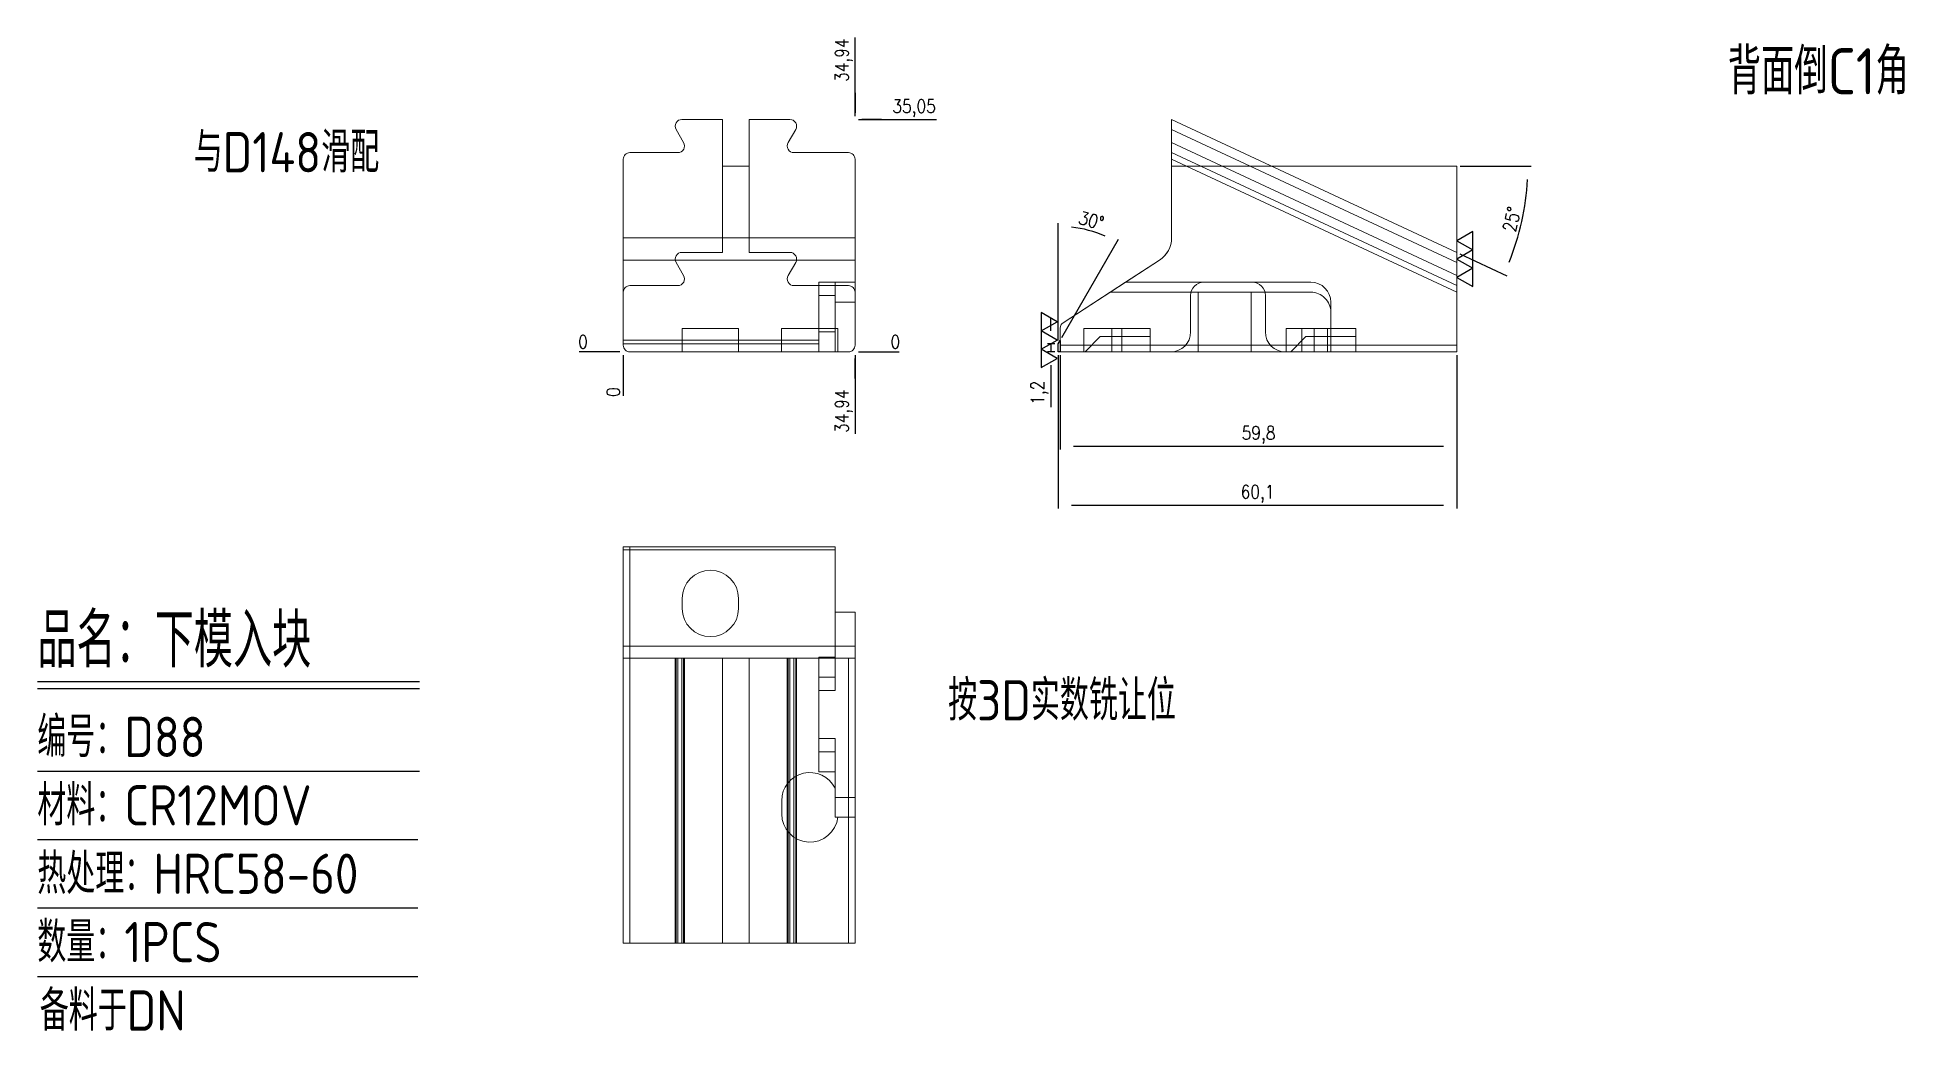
# Model space of a CAD drawing. Header units: millimetres. Extents: x 114791 to 115072, y -3034 to -2885.
import ezdxf

# ---------------------------------------------------------------- set-up
doc = ezdxf.new("R2010")
doc.units = ezdxf.units.MM
doc.linetypes.add('DASHED', pattern=[0])
doc.linetypes.add('HIDDEN', pattern=[0])
for name, color, linetype in [('DIE_O', 40, 'Continuous'), ('DIM', 4, 'Continuous'), ('LB_P', 2, 'Continuous'), ('TEXT', 4, 'Continuous')]:
    doc.layers.add(name, color=color, linetype=linetype)
doc.styles.add('gbenor', font='gbenor.shx', dxfattribs={"bigfont": 'gbcbig.shx'})
doc.styles.get("Standard").update_dxf_attribs({"font": 'txt.shx', "width": 0.85, "bigfont": 'ctxt.shx'})
doc.dimstyles.new('T-2-WX', dxfattribs={"dimtxt": 2, "dimasz": 2, "dimexe": 0.5, "dimexo": 0.5, "dimgap": 0.5, "dimtad": 1, "dimtxsty": 'Standard', "dimblk": 'OPEN30', "dimcen": 0, "dimazin": 3, "dimtfac": 1, "dimtmove": 0, "dimatfit": 3, "dimldrblk": 'OPEN30', "dimlwd": -1, "dimlwe": -1})

# ---------------------------------------------------------------- blocks, each defined once
blk = doc.blocks.new('*D7582')
at = {"layer": 'Defpoints', "color": 0}
for p in [(114878.89, -2931.99), (114913.83, -2931.99), (114918.83, -2931.99)]:
    blk.add_point(p, dxfattribs=at)
at = {"layer": 'DIM', "color": 0, "linetype": 'Continuous'}
blk.add_line((114914.33, -2931.99), (114920.46, -2931.99), dxfattribs=at)
at = {"layer": 'DIM', "color": 0, "insert": (114919.9, -2930.49), "char_height": 2, "attachment_point": 5}
blk.add_mtext('0', dxfattribs=at)
blk = doc.blocks.new('_Open30')
blk = doc.blocks.new('*D7583')
at = {"layer": 'Defpoints', "color": 0}
for p in [(114913.83, -2896.94), (114918.83, -2896.94), (114878.89, -2931.99)]:
    blk.add_point(p, dxfattribs=at)
at = {"layer": 'DIM', "color": 0, "linetype": 'Continuous'}
for p, q in [((114914.33, -2896.94), (114917.83, -2896.94)), ((114917.83, -2896.94), (114914.83, -2896.94)), ((114914.83, -2896.94), (114926.13, -2896.94))]:
    blk.add_line(p, q, dxfattribs=at)
at = {"layer": 'DIM', "color": 0, "insert": (114922.73, -2895.25), "char_height": 2, "attachment_point": 5}
blk.add_mtext('35,05', dxfattribs=at)
blk = doc.blocks.new('*D7584')
at = {"layer": 'Defpoints', "color": 0}
for p in [(114873.89, -2931.99), (114878.89, -2931.99), (114878.89, -2931.99)]:
    blk.add_point(p, dxfattribs=at)
at = {"layer": 'DIM', "color": 0, "linetype": 'Continuous'}
blk.add_line((114878.39, -2931.99), (114872.26, -2931.99), dxfattribs=at)
at = {"layer": 'DIM', "color": 0, "insert": (114872.82, -2930.49), "char_height": 2, "attachment_point": 5}
blk.add_mtext('0', dxfattribs=at)
blk = doc.blocks.new('*D7585')
at = {"layer": 'Defpoints', "color": 0}
for p in [(114878.89, -2931.99), (114913.83, -2931.99), (114913.83, -2936.99)]:
    blk.add_point(p, dxfattribs=at)
at = {"layer": 'DIM', "color": 0, "linetype": 'Continuous'}
for p, q in [((114913.83, -2932.49), (114913.83, -2935.99)), ((114913.83, -2935.99), (114913.83, -2932.99)), ((114913.83, -2932.99), (114913.83, -2944.37))]:
    blk.add_line(p, q, dxfattribs=at)
at = {"layer": 'DIM', "color": 0, "insert": (114912.14, -2940.93), "char_height": 2, "attachment_point": 5, "rotation": 90}
blk.add_mtext('34,94', dxfattribs=at)
blk = doc.blocks.new('*D7586')
at = {"layer": 'Defpoints', "color": 0}
for p in [(114878.89, -2931.99), (114878.89, -2931.99), (114878.89, -2936.99)]:
    blk.add_point(p, dxfattribs=at)
at = {"layer": 'DIM', "color": 0, "linetype": 'Continuous'}
blk.add_line((114878.89, -2932.49), (114878.89, -2938.62), dxfattribs=at)
at = {"layer": 'DIM', "color": 0, "insert": (114877.39, -2938.05), "char_height": 2, "attachment_point": 5, "rotation": 90}
blk.add_mtext('0', dxfattribs=at)
blk = doc.blocks.new('*D7587')
at = {"layer": 'Defpoints', "color": 0}
for p in [(114913.83, -2891.94), (114913.83, -2896.94), (114878.89, -2931.99)]:
    blk.add_point(p, dxfattribs=at)
at = {"layer": 'DIM', "color": 0, "linetype": 'Continuous'}
for p, q in [((114913.83, -2895.94), (114913.83, -2884.56)), ((114913.83, -2896.44), (114913.83, -2892.94)), ((114913.83, -2892.94), (114913.83, -2895.94))]:
    blk.add_line(p, q, dxfattribs=at)
at = {"layer": 'DIM', "color": 0, "insert": (114912.14, -2888), "char_height": 2, "attachment_point": 5, "rotation": 90}
blk.add_mtext('34,94', dxfattribs=at)
blk = doc.blocks.new('*D7588')
at = {"layer": 'Defpoints', "color": 0}
for p in [(114944.75, -2931.99), (115004.55, -2931.99), (115004.55, -2946.2)]:
    blk.add_point(p, dxfattribs=at)
at = {"layer": 'DIM', "color": 0, "linetype": 'Continuous'}
for p, q in [((114944.75, -2932.49), (114944.75, -2946.7)), ((115004.55, -2932.49), (115004.55, -2946.7)), ((114946.75, -2946.2), (115002.55, -2946.2))]:
    blk.add_line(p, q, dxfattribs=at)
at = {"layer": 'DIM', "color": 0, "insert": (114974.65, -2944.51), "char_height": 2, "attachment_point": 5}
blk.add_mtext('59,8', dxfattribs=at)
blk = doc.blocks.new('*D7589')
at = {"layer": 'Defpoints', "color": 0}
for p in [(114961.55, -2896.94), (114961.55, -2903.99), (115004.55, -2903.99), (115013.62, -2915.05), (115004.55, -2916.99)]:
    blk.add_point(p, dxfattribs=at)
at = {"layer": 'DIM', "color": 0, "linetype": 'Continuous'}
for p, q in [((115005.05, -2903.99), (115015.74, -2903.99)), ((115005, -2917.2), (115012.08, -2920.5))]:
    blk.add_line(p, q, dxfattribs=at)
blk.add_arc((114976.67, -2903.99), 38.57, 337.9714, 357.0286, dxfattribs=at)
at = {"layer": 'DIM', "color": 0, "insert": (115012.81, -2912), "char_height": 2, "attachment_point": 5, "rotation": 77.5}
blk.add_mtext('25%%d', dxfattribs=at)
blk = doc.blocks.new('*u7579')
at = {"layer": 'LB_P', "color": 11, "linetype": 'Continuous', "lineweight": 13}
for p, q in [((-27.13, 40.3), (-28.13, 40.3)), ((-28.13, 40.3), (-28.13, -19.5)), ((2.04, 40.3), (-27.13, 40.3)), ((6.81, -0.5), (6.81, -19.5)), ((-27.13, -19.5), (-28.13, -19.5)), ((5.81, -19.5), (-27.13, -19.5)), ((6.81, -19.5), (5.81, -19.5))]:
    blk.add_line(p, q, dxfattribs=at)
at = {"layer": 'LB_P', "color": 155, "linetype": 'DASHED', "lineweight": 13}
for p, q in [((3.81, 39.84), (-28.13, 39.84)), ((6.81, 25.32), (-28.13, 25.32)), ((-27.13, -19.5), (-27.13, 23.5)), ((-20.18, -19.5), (-20.18, 23.5)), ((-19.89, -19.5), (-19.89, 23.5)), ((-19.31, -19.5), (-19.31, 23.5)), ((-19.03, -19.5), (-19.03, 23.5)), ((-3.29, -19.5), (-3.29, 23.5)), ((-3.01, -19.5), (-3.01, 23.5)), ((-2.43, -19.5), (-2.43, 23.5)), ((-2.14, -19.5), (-2.14, 23.5)), ((5.81, -19.5), (5.81, 23.5))]:
    blk.add_line(p, q, dxfattribs=at)
at = {"layer": 'LB_P', "color": 155, "linetype": 'Continuous', "lineweight": 13}
for p, q in [((-27.13, -0.5), (-27.13, 40.3)), ((1.37, 23.64), (3.81, 23.64)), ((1.37, 18.64), (3.81, 18.64)), ((1.37, 11.36), (3.81, 11.36)), ((3.81, 6.36), (1.37, 6.36)), ((3.81, 2.5), (6.81, 2.5)), ((-27.13, -19.5), (-27.13, -0.5)), ((5.81, -19.5), (5.81, -0.5))]:
    blk.add_line(p, q, dxfattribs=at)
at = {"layer": 'LB_P', "color": 2, "linetype": 'Continuous', "lineweight": 13}
for p, q in [((3.81, 23.64), (3.81, 40.3)), ((3.81, 3.89), (3.81, 6.36))]:
    blk.add_line(p, q, dxfattribs=at)
at = {"layer": 'LB_P', "color": 31, "linetype": 'Continuous', "lineweight": 13}
for p, q in [((-19.25, 31), (-19.25, 32.5)), ((-10.75, 32.5), (-10.75, 31)), ((6.81, 30.45), (3.81, 30.45)), ((6.81, 30.45), (6.81, 2.5)), ((1.37, 6.36), (1.37, 23.64)), ((3.81, 23.64), (3.81, 20.64)), ((3.81, 20.64), (1.37, 20.64)), ((3.81, 20.64), (3.81, 18.64)), ((3.81, 9.36), (3.81, 11.36)), ((1.37, 9.36), (3.81, 9.36)), ((3.81, 9.36), (3.81, 6.36)), ((3.81, -0.5), (3.81, 3.89)), ((-4.25, 2), (-4.25, 0)), ((6.81, 2.5), (6.81, -0.5)), ((4.22, -0.5), (3.81, -0.5)), ((5.81, -0.5), (4.22, -0.5)), ((6.81, -0.5), (5.81, -0.5))]:
    blk.add_line(p, q, dxfattribs=at)
at = {"layer": 'LB_P', "color": 11, "linetype": 'DASHED', "lineweight": 13}
for p, q in [((6.81, 23.5), (-28.13, 23.5)), ((-20.31, 23.5), (-20.31, -19.5)), ((-18.89, -19.5), (-18.89, 23.5)), ((-13.16, 8.38), (-13.16, 23.5)), ((-9.16, 23.5), (-9.16, 8.38)), ((-3.43, 23.5), (-3.43, -19.5)), ((-2.01, -19.5), (-2.01, 23.5)), ((-13.16, 8.38), (-13.16, -19.5)), ((-9.16, 8.38), (-9.16, -19.5))]:
    blk.add_line(p, q, dxfattribs=at)
at = {"layer": 'LB_P', "color": 31, "linetype": 'Continuous', "lineweight": 13}
for centre, start, end in [((-15, 32.5), 0, 180), ((-15, 31), 180, 0), ((0, 2), 26.3862, 180), ((0, 0), 180, 353.2437)]:
    blk.add_arc(centre, 4.25, start, end, dxfattribs=at)
at = {"layer": 'LB_P', "color": 11, "linetype": 'Continuous', "lineweight": 13}
blk.add_open_spline([(2.04, 40.3), (3.81, 40.3)], degree=1, dxfattribs=at)
at = {"layer": 'LB_P', "color": 11, "linetype": 'DASHED', "lineweight": 13}
for points in [[(-19.03, -19.5), (-19, -19.5), (-18.97, -19.5), (-18.94, -19.5), (-18.92, -19.5), (-18.92, -19.5), (-18.91, -19.5), (-18.9, -19.5), (-18.89, -19.5), (-18.89, -19.5), (-18.89, -19.5), (-18.9, -19.5), (-18.91, -19.5), (-18.92, -19.5), (-18.92, -19.5), (-18.94, -19.5), (-18.95, -19.5), (-18.97, -19.5), (-18.98, -19.5), (-18.99, -19.5)], [(-2.14, -19.5), (-2.12, -19.5), (-2.08, -19.5), (-2.05, -19.5), (-2.03, -19.5), (-2.03, -19.5), (-2.02, -19.5), (-2.02, -19.5), (-2.01, -19.5), (-2, -19.5), (-2.01, -19.5), (-2.02, -19.5), (-2.02, -19.5), (-2.03, -19.5), (-2.03, -19.5), (-2.05, -19.5), (-2.06, -19.5), (-2.09, -19.5), (-2.09, -19.5), (-2.1, -19.5)]]:
    blk.add_open_spline(points, degree=3, knots=[0, 0, 0, 0, 0.135672, 0.271344, 0.271344, 0.33918, 0.33918, 0.407016, 0.407016, 0.542688, 0.678359, 0.678359, 0.746195, 0.746195, 0.814031, 0.814031, 0.949703, 0.949703, 1, 1, 1, 1], dxfattribs=at)
blk = doc.blocks.new('*u7580')
at = {"layer": 'LB_P', "color": 11, "linetype": 'Continuous', "lineweight": 13}
for p, q in [((25.75, 10.97), (-17.25, 31.02)), ((-17.25, 27.52), (-17.25, 29.52)), ((25.75, 5.97), (-17.25, 26.02)), ((-17.25, 13.16), (-17.25, 25.02)), ((25.75, 23.97), (-2.13, 23.97)), ((25.75, 23.97), (25.75, 10.97)), ((-24.2, 6.47), (-19.07, 9.8)), ((25.75, 9.47), (25.75, 7.47)), ((25.75, 4.97), (25.75, -3.03)), ((25.75, -4.03), (6.75, -4.03)), ((25.75, -3.03), (25.75, -4.03))]:
    blk.add_line(p, q, dxfattribs=at)
at = {"layer": 'LB_P', "color": 155, "linetype": 'DASHED', "lineweight": 13}
for p, q in [((25.75, 9.47), (-17.25, 29.52)), ((25.75, 7.47), (-17.25, 27.52)), ((25.75, 4.97), (-17.25, 25.02)), ((-26.25, -0.53), (-26.25, -4.03)), ((-26.25, -4.03), (-26.25, -0.53)), ((-24.75, -4.03), (-24.75, -0.53)), ((-24.75, -0.53), (-24.75, -4.03)), ((-34.05, -3.03), (25.75, -3.03))]:
    blk.add_line(p, q, dxfattribs=at)
at = {"layer": 'LB_P', "color": 155, "linetype": 'Continuous', "lineweight": 13}
for p, q in [((25.75, 9.47), (-17.25, 29.52)), ((25.75, 7.47), (-17.25, 27.52)), ((25.75, 4.97), (-17.25, 25.02)), ((4.25, -0.53), (4.25, -4.03)), ((6.25, -4.03), (6.25, -0.53)), ((6.75, -3.03), (25.75, -3.03))]:
    blk.add_line(p, q, dxfattribs=at)
at = {"layer": 'LB_P', "color": 11, "linetype": 'DASHED', "lineweight": 13}
for p, q in [((-17.25, 26.02), (-17.25, 26.03)), ((-17.25, 23.97), (-2.13, 23.97))]:
    blk.add_line(p, q, dxfattribs=at)
at = {"layer": 'LB_P', "color": 2, "linetype": 'Continuous', "lineweight": 13}
for p, q in [((-33.59, 0.37), (-24.2, 6.47)), ((-14.39, 4.47), (-14.39, -1.03)), ((-3.11, -1.03), (-3.11, 4.47)), ((-34.05, -0.47), (-34.05, -4.03)), ((6.75, -0.53), (2.36, -0.53)), ((2.36, -0.53), (2.36, -4.03)), ((-17.39, -4.03), (-34.05, -4.03)), ((2.36, -4.03), (-0.11, -4.03))]:
    blk.add_line(p, q, dxfattribs=at)
at = {"layer": 'LB_P', "color": 31, "linetype": 'Continuous', "lineweight": 13}
for p, q in [((-24.2, 6.47), (3.75, 6.47)), ((6.75, 3.47), (6.75, -3.03)), ((-0.11, -4.03), (-17.39, -4.03)), ((2.36, -4.03), (4.25, -4.03)), ((4.25, -4.03), (6.25, -4.03)), ((6.25, -4.03), (6.75, -4.03)), ((6.75, -3.03), (6.75, -4.03))]:
    blk.add_line(p, q, dxfattribs=at)
at = {"layer": 'LB_P', "color": 31, "linetype": 'DASHED', "lineweight": 13}
for p, q in [((-30.5, -0.53), (-30.5, -4.03)), ((-30.5, -0.53), (-26.25, -0.53)), ((-24.75, -0.53), (-26.25, -0.53)), ((-24.75, -0.53), (-20.5, -0.53)), ((-20.5, -4.03), (-20.5, -0.53)), ((0, -0.53), (0, -4.03)), ((2.36, -0.53), (0, -0.53)), ((10.5, -0.53), (6.75, -0.53)), ((10.5, -4.03), (10.5, -0.53))]:
    blk.add_line(p, q, dxfattribs=at)
at = {"layer": 'LB_P', "color": 11, "linetype": 'Continuous', "lineweight": 13}
blk.add_arc((-21.25, 13.16), 4, 303, 0, dxfattribs=at)
at = {"layer": 'LB_P', "color": 2, "linetype": 'Continuous', "lineweight": 13}
for centre, radius, start, end in [((-12.39, 4.47), 2, 90, 180), ((-5.11, 4.47), 2, 0, 90), ((-33.05, -0.47), 1, 123, 180), ((-17.39, -1.03), 3, 270, 0), ((-0.11, -1.03), 3, 180, 270)]:
    blk.add_arc(centre, radius, start, end, dxfattribs=at)
at = {"layer": 'LB_P', "color": 31, "linetype": 'Continuous', "lineweight": 13}
blk.add_arc((3.75, 3.47), 3, 360, 90, dxfattribs=at)
at = {"layer": 'LB_P', "color": 11, "linetype": 'Continuous', "lineweight": 13}
for points, knots in [([(-17.25, 29.52), (-17.25, 29.56), (-17.25, 29.64), (-17.25, 29.72), (-17.25, 29.78), (-17.25, 29.8), (-17.25, 29.85), (-17.25, 29.87), (-17.25, 29.93), (-17.25, 30.02), (-17.25, 30.11), (-17.25, 30.17), (-17.25, 30.19), (-17.25, 30.24), (-17.25, 30.26), (-17.25, 30.32), (-17.25, 30.36), (-17.25, 30.42), (-17.25, 30.44), (-17.25, 30.48), (-17.25, 30.5), (-17.25, 30.56), (-17.25, 30.63), (-17.25, 30.69), (-17.25, 30.74), (-17.25, 30.76), (-17.25, 30.78), (-17.25, 30.8), (-17.25, 30.84), (-17.25, 30.86), (-17.25, 30.9), (-17.25, 30.91), (-17.25, 30.92), (-17.25, 30.93), (-17.25, 30.96), (-17.25, 30.99), (-17.25, 31), (-17.25, 31.02), (-17.25, 31.02), (-17.25, 31.02)], [0, 0, 0, 0, 0.062534, 0.125067, 0.125067, 0.156334, 0.156334, 0.187601, 0.187601, 0.250134, 0.312668, 0.312668, 0.343935, 0.343935, 0.375201, 0.375201, 0.437735, 0.437735, 0.469002, 0.469002, 0.500269, 0.500269, 0.562802, 0.625336, 0.625336, 0.656602, 0.656602, 0.687869, 0.687869, 0.750403, 0.750403, 0.78167, 0.78167, 0.812936, 0.812936, 0.87547, 0.938004, 0.938004, 1, 1, 1, 1]), ([(-17.25, 26.02), (-17.25, 26.02), (-17.25, 26.02), (-17.25, 26.04), (-17.25, 26.06), (-17.25, 26.06), (-17.25, 26.08), (-17.25, 26.09), (-17.25, 26.11), (-17.25, 26.15), (-17.25, 26.2), (-17.25, 26.24), (-17.25, 26.25), (-17.25, 26.28), (-17.25, 26.3), (-17.25, 26.34), (-17.25, 26.38), (-17.25, 26.43), (-17.25, 26.44), (-17.25, 26.48), (-17.25, 26.5), (-17.25, 26.56), (-17.25, 26.63), (-17.25, 26.72), (-17.25, 26.78), (-17.25, 26.8), (-17.25, 26.84), (-17.25, 26.87), (-17.25, 26.93), (-17.25, 26.97), (-17.25, 27.04), (-17.25, 27.06), (-17.25, 27.11), (-17.25, 27.13), (-17.25, 27.19), (-17.25, 27.28), (-17.25, 27.36), (-17.25, 27.44), (-17.25, 27.48), (-17.25, 27.52)], [0, 0, 0, 0, 0.0625, 0.125, 0.125, 0.15625, 0.15625, 0.1875, 0.1875, 0.25, 0.3125, 0.3125, 0.34375, 0.34375, 0.375, 0.375, 0.4375, 0.4375, 0.46875, 0.46875, 0.5, 0.5, 0.5625, 0.625, 0.625, 0.65625, 0.65625, 0.6875, 0.6875, 0.75, 0.75, 0.78125, 0.78125, 0.8125, 0.8125, 0.875, 0.9375, 0.9375, 1, 1, 1, 1]), ([(-17.25, 26.02), (-17.25, 26.02), (-17.25, 26.02), (-17.25, 26.01), (-17.25, 26.01), (-17.25, 25.99), (-17.25, 25.99), (-17.25, 25.97), (-17.25, 25.96), (-17.25, 25.93), (-17.25, 25.92), (-17.25, 25.89), (-17.25, 25.87), (-17.25, 25.83), (-17.25, 25.81), (-17.25, 25.77), (-17.25, 25.75), (-17.25, 25.7), (-17.25, 25.68), (-17.25, 25.63), (-17.25, 25.6), (-17.25, 25.55), (-17.25, 25.52), (-17.25, 25.46), (-17.25, 25.43), (-17.25, 25.37), (-17.25, 25.34), (-17.25, 25.28), (-17.25, 25.25), (-17.25, 25.15), (-17.25, 25.08), (-17.25, 25.02)], [0, 0, 0, 0, 0.0625, 0.0625, 0.125, 0.125, 0.1875, 0.1875, 0.25, 0.25, 0.3125, 0.3125, 0.375, 0.375, 0.4375, 0.4375, 0.5, 0.5, 0.5625, 0.5625, 0.625, 0.625, 0.6875, 0.6875, 0.75, 0.75, 0.8125, 0.8125, 0.875, 0.875, 1, 1, 1, 1]), ([(25.75, 9.47), (25.75, 9.51), (25.75, 9.58), (25.75, 9.67), (25.75, 9.73), (25.75, 9.75), (25.75, 9.79), (25.75, 9.82), (25.75, 9.88), (25.75, 9.97), (25.75, 10.05), (25.75, 10.12), (25.75, 10.14), (25.75, 10.18), (25.75, 10.21), (25.75, 10.27), (25.75, 10.31), (25.75, 10.37), (25.75, 10.39), (25.75, 10.43), (25.75, 10.45), (25.75, 10.51), (25.75, 10.58), (25.75, 10.64), (25.75, 10.69), (25.75, 10.7), (25.75, 10.73), (25.75, 10.75), (25.75, 10.79), (25.75, 10.81), (25.75, 10.84), (25.75, 10.85), (25.75, 10.87), (25.75, 10.88), (25.75, 10.91), (25.75, 10.94), (25.75, 10.95), (25.75, 10.96), (25.75, 10.97), (25.75, 10.97)], [0, 0, 0, 0, 0.062534, 0.125067, 0.125067, 0.156334, 0.156334, 0.187601, 0.187601, 0.250134, 0.312668, 0.312668, 0.343935, 0.343935, 0.375201, 0.375201, 0.437735, 0.437735, 0.469002, 0.469002, 0.500269, 0.500269, 0.562802, 0.625336, 0.625336, 0.656602, 0.656602, 0.687869, 0.687869, 0.750403, 0.750403, 0.78167, 0.78167, 0.812936, 0.812936, 0.87547, 0.938004, 0.938004, 1, 1, 1, 1]), ([(25.75, 7.47), (25.75, 7.43), (25.75, 7.35), (25.75, 7.27), (25.75, 7.21), (25.75, 7.18), (25.75, 7.14), (25.75, 7.12), (25.75, 7.05), (25.75, 6.97), (25.75, 6.88), (25.75, 6.82), (25.75, 6.79), (25.75, 6.75), (25.75, 6.73), (25.75, 6.67), (25.75, 6.63), (25.75, 6.57), (25.75, 6.55), (25.75, 6.51), (25.75, 6.49), (25.75, 6.43), (25.75, 6.36), (25.75, 6.29), (25.75, 6.25), (25.75, 6.23), (25.75, 6.2), (25.75, 6.19), (25.75, 6.15), (25.75, 6.12), (25.75, 6.09), (25.75, 6.08), (25.75, 6.06), (25.75, 6.05), (25.75, 6.03), (25.75, 6), (25.75, 5.98), (25.75, 5.97), (25.75, 5.97), (25.75, 5.97)], [0, 0, 0, 0, 0.062534, 0.125067, 0.125067, 0.156334, 0.156334, 0.187601, 0.187601, 0.250134, 0.312668, 0.312668, 0.343935, 0.343935, 0.375201, 0.375201, 0.437735, 0.437735, 0.469002, 0.469002, 0.500269, 0.500269, 0.562802, 0.625336, 0.625336, 0.656602, 0.656602, 0.687869, 0.687869, 0.750403, 0.750403, 0.78167, 0.78167, 0.812936, 0.812936, 0.87547, 0.938004, 0.938004, 1, 1, 1, 1]), ([(25.75, 5.97), (25.75, 5.97), (25.75, 5.97), (25.75, 5.96), (25.75, 5.95), (25.75, 5.94), (25.75, 5.93), (25.75, 5.91), (25.75, 5.9), (25.75, 5.88), (25.75, 5.86), (25.75, 5.83), (25.75, 5.82), (25.75, 5.78), (25.75, 5.76), (25.75, 5.72), (25.75, 5.7), (25.75, 5.65), (25.75, 5.63), (25.75, 5.58), (25.75, 5.55), (25.75, 5.5), (25.75, 5.47), (25.75, 5.41), (25.75, 5.38), (25.75, 5.32), (25.75, 5.29), (25.75, 5.23), (25.75, 5.19), (25.75, 5.1), (25.75, 5.03), (25.75, 4.97)], [0, 0, 0, 0, 0.0625, 0.0625, 0.125, 0.125, 0.1875, 0.1875, 0.25, 0.25, 0.3125, 0.3125, 0.375, 0.375, 0.4375, 0.4375, 0.5, 0.5, 0.5625, 0.5625, 0.625, 0.625, 0.6875, 0.6875, 0.75, 0.75, 0.8125, 0.8125, 0.875, 0.875, 1, 1, 1, 1])]:
    blk.add_open_spline(points, degree=3, knots=knots, dxfattribs=at)
blk = doc.blocks.new('*u7581')
at = {"layer": 'LB_P', "color": 31, "linetype": 'DASHED', "lineweight": 13}
for p, q in [((4, 7.48), (6.44, 7.48)), ((4, 5.48), (4, 7.48)), ((4, -0.02), (4, 5.48)), ((-16.62, -3.02), (-16.62, 0.48)), ((-16.62, 0.48), (-8.12, 0.48)), ((-8.12, 0.48), (-8.12, -3.02)), ((-1.62, 0.48), (6.44, 0.48)), ((-1.62, 0.48), (-1.62, -3.02)), ((4, -3.02), (4, -0.02))]:
    blk.add_line(p, q, dxfattribs=at)
at = {"layer": 'LB_P', "color": 2, "linetype": 'Continuous', "lineweight": 13}
for p, q in [((6.44, 1.38), (6.44, 7.48)), ((6.44, 0.54), (6.44, 1.38)), ((6.44, 0.54), (6.44, -3.02))]:
    blk.add_line(p, q, dxfattribs=at)
at = {"layer": 'LB_P', "color": 31, "linetype": 'Continuous', "lineweight": 13}
for p, q in [((9.44, 7.48), (6.44, 7.48)), ((6.86, 0.48), (6.44, 0.48)), ((6.86, -3.02), (6.86, 0.48))]:
    blk.add_line(p, q, dxfattribs=at)
at = {"layer": 'LB_P', "color": 155, "linetype": 'DASHED', "lineweight": 13}
for p, q in [((4, 5.48), (6.44, 5.48)), ((4, 5.48), (6.44, 5.48)), ((4, -0.02), (6.44, -0.02)), ((6.44, -0.02), (4, -0.02))]:
    blk.add_line(p, q, dxfattribs=at)
at = {"layer": 'LB_P', "color": 155, "linetype": 'Continuous', "lineweight": 13}
blk.add_line((6.44, 4.48), (9.44, 4.48), dxfattribs=at)
blk = doc.blocks.new('*D7590')
at = {"layer": 'Defpoints', "color": 0}
for p in [(114944.45, -2931.99), (115004.55, -2931.99), (115004.55, -2955.09)]:
    blk.add_point(p, dxfattribs=at)
at = {"layer": 'DIM', "color": 0}
for p, q in [((114944.45, -2932.49), (114944.45, -2955.59)), ((115004.55, -2932.49), (115004.55, -2955.59)), ((114946.45, -2955.09), (115002.55, -2955.09))]:
    blk.add_line(p, q, dxfattribs=at)
at = {"layer": 'DIM', "color": 0, "insert": (114974.5, -2953.4), "char_height": 2, "attachment_point": 5}
blk.add_mtext('60,1', dxfattribs=at)
blk = doc.blocks.new('*D7591')
at = {"layer": 'Defpoints', "color": 0}
for p in [(114950.51, -2914.13), (114944.45, -2930.79), (114944.45, -2930.79), (114944.45, -2931.99), (114944.75, -2930.27)]:
    blk.add_point(p, dxfattribs=at)
at = {"layer": 'DIM', "color": 0}
for p, q in [((114944.45, -2930.29), (114944.45, -2912.56)), ((114945, -2929.84), (114953.56, -2915))]:
    blk.add_line(p, q, dxfattribs=at)
blk.add_arc((114944.45, -2930.79), 17.73, 66.4655, 83.5345, dxfattribs=at)
at = {"layer": 'DIM', "color": 0, "insert": (114949.44, -2912.17), "char_height": 2, "attachment_point": 5, "rotation": 345}
blk.add_mtext('30%%d', dxfattribs=at)
blk = doc.blocks.new('*D7592')
at = {"layer": 'Defpoints', "color": 0}
for p in [(114943.33, -2931.99), (114944.45, -2930.79), (114944.45, -2931.99)]:
    blk.add_point(p, dxfattribs=at)
at = {"layer": 'DIM', "color": 0}
for p, q in [((114943.33, -2928.79), (114943.33, -2926.79)), ((114943.95, -2930.79), (114942.83, -2930.79)), ((114943.95, -2931.99), (114942.83, -2931.99)), ((114943.33, -2930.79), (114943.33, -2931.99)), ((114943.33, -2933.99), (114943.33, -2940.31))]:
    blk.add_line(p, q, dxfattribs=at)
at = {"layer": 'DIM', "color": 0, "insert": (114941.64, -2938.15), "char_height": 2, "attachment_point": 5, "rotation": 90}
blk.add_mtext('1,2', dxfattribs=at)

msp = doc.modelspace()

# ---------------------------------------------------------------- linework, layer by layer
at = {"layer": 'DIM', "color": 4, "linetype": 'Continuous', "lineweight": 25}
for p, q in [((114790.567, -2981.705), (114848.184, -2981.705)), ((114790.567, -2982.767), (114848.184, -2982.767)), ((114790.567, -2995.206), (114848.184, -2995.206)), ((114790.567, -3005.521), (114847.934, -3005.521)), ((114790.567, -3015.836), (114847.934, -3015.836)), ((114790.567, -3026.151), (114847.934, -3026.151))]:
    msp.add_line(p, q, dxfattribs=at)
at = {"layer": 'LB_P', "linetype": 'Continuous', "lineweight": 15}
for p, q in [((115004.546, -2916.99), (114961.546, -2896.939)), ((115004.546, -2903.99), (114961.546, -2903.99)), ((115004.546, -2931.99), (115004.546, -2903.99)), ((114944.746, -2931.99), (115004.546, -2931.99))]:
    msp.add_line(p, q, dxfattribs=at)
at = {"layer": 'LB_P', "lineweight": 15}
for p, q in [((114908.386, -2930.206), (114878.89, -2930.206)), ((114908.386, -2930.79), (114878.89, -2930.79))]:
    msp.add_line(p, q, dxfattribs=at)
msp.add_lwpolyline([(114903.726, -2900.439, 0.5773503), (114904.592, -2901.939), (114912.83, -2901.939, -0.4142136), (114913.83, -2902.939), (114913.83, -2930.987, -0.4142136), (114912.83, -2931.987), (114879.89, -2931.987, -0.4142136), (114878.89, -2930.987), (114878.89, -2902.939, -0.4142136), (114879.89, -2901.939), (114887.128, -2901.939, 0.5773503), (114887.994, -2900.439), (114886.839, -2898.439, -0.5773503), (114887.705, -2896.939), (114893.86, -2896.939), (114893.86, -2903.99), (114897.86, -2903.99), (114897.86, -2896.939), (114904.015, -2896.939, -0.5773503), (114904.881, -2898.439)], format="xyb", close=True, dxfattribs=at)
at = {"layer": 'LB_P', "color": 1, "linetype": 'Continuous', "lineweight": 15}
msp.add_lwpolyline([(114961.546, -2896.939), (114961.546, -2914.803, -0.2539676), (114959.725, -2918.158), (114945.202, -2927.589, 0.2539676), (114944.746, -2928.428)], format="xyb", dxfattribs=at)
at = {"layer": 'LB_P', "linetype": 'Continuous', "lineweight": 15}
for points in [[(114961.546, -2901.939), (115004.546, -2921.99)], [(114878.89, -2914.803), (114913.83, -2914.803)], [(114878.89, -2918.158), (114913.83, -2918.158)], [(114944.746, -2928.428), (114944.746, -2931.99)]]:
    msp.add_lwpolyline(points, dxfattribs=at)
at = {"layer": 'LB_P', "linetype": 'HIDDEN', "lineweight": 15, "elevation": 0}
msp.add_lwpolyline([(114878.89, -2922.99, -0.4142136), (114879.89, -2921.99), (114887.128, -2921.99, 0.5773503), (114887.994, -2920.49), (114886.839, -2918.49, -0.5773503), (114887.705, -2916.99), (114893.86, -2916.99), (114893.86, -2903.99), (114897.86, -2903.99), (114897.86, -2916.99), (114904.015, -2916.99, -0.5773503), (114904.881, -2918.49), (114903.726, -2920.49, 0.5773503), (114904.592, -2921.99), (114912.83, -2921.99, -0.4142136), (114913.83, -2922.99)], format="xyb", dxfattribs=at)
at = {"layer": 'LB_P', "color": 4, "linetype": 'Continuous'}
for points in [[(115006.946, -2913.833), (115004.546, -2915.219), (115006.946, -2916.604), (115004.546, -2917.99), (115006.946, -2919.376), (115004.546, -2920.761), (115006.946, -2922.147), (115006.946, -2913.833)], [(114941.874, -2934.366), (114944.274, -2932.98), (114941.874, -2931.595), (114944.274, -2930.209), (114941.874, -2928.823), (114944.274, -2927.438), (114941.874, -2926.052), (114941.874, -2934.366)]]:
    msp.add_lwpolyline(points, close=True, dxfattribs=at)
at = {"layer": 'LB_P', "lineweight": 15}
msp.add_lwpolyline([(114952.284, -2922.99), (114982.546, -2922.99, -0.4142136), (114985.546, -2925.99), (114985.546, -2931.99)], format="xyb", dxfattribs=at)
at = {"layer": 'LB_P', "lineweight": 15, "elevation": 0}
msp.add_lwpolyline([(114965.561, -2931.99), (114965.561, -2922.99), (114973.532, -2922.99), (114973.532, -2931.99)], close=True, dxfattribs=at)
at = {"layer": 'LB_P', "linetype": 'HIDDEN', "lineweight": 15, "elevation": 0}
for points in [[(114948.496, -2931.99), (114950.796, -2929.69), (114958.296, -2929.69), (114958.296, -2931.99)], [(114979.496, -2931.99), (114981.796, -2929.69), (114989.296, -2929.69), (114989.296, -2931.99)]]:
    msp.add_lwpolyline(points, close=True, dxfattribs=at)
at = {"layer": 'LB_P'}
msp.add_lwpolyline([(114944.446, -2931.99), (114944.446, -2930.79), (114944.746, -2930.27), (114944.746, -2931.99)], close=True, dxfattribs=at)

# ---------------------------------------------------------------- block references
at = {"layer": 'DIE_O'}
for name, p in [('*u7580', (114978.796, -2927.957)), ('*u7581', (114904.385, -2928.965)), ('*u7579', (114907.02, -3001.668))]:
    msp.add_blockref(name, p, dxfattribs=at)

# ---------------------------------------------------------------- texts
at = {"layer": 'DIM', "color": 3, "linetype": 'Continuous', "lineweight": 25, "style": 'gbenor'}
for s, height, p in [('品名：下模入块', 8.1915, (114790.567, -2979.581)), ('编号：D88', 6.0678, (114790.567, -2993.082)), ('材料：CR12MOV', 6.0678, (114790.567, -3003.397)), ('热处理：HRC58-60', 6.06778, (114790.567, -3013.713)), ('数量：1PCS', 6.0678, (114790.567, -3024.028)), ('备料于DN', 6.0678, (114790.937, -3034.343))]:
    msp.add_text(s, height=height, dxfattribs=at).set_placement(p)
at = {"layer": 'TEXT', "color": 4, "lineweight": 18, "style": 'gbenor'}
msp.add_text('背面倒C1角', height=6.9635, dxfattribs=at).set_placement((115045.388, -2893.158))
at = {"layer": 'TEXT', "color": 4, "style": 'gbenor'}
for s, p in [('与D148滑配', (114814.129, -2904.918)), ('按3D实数铣让位', (114927.856, -2987.566))]:
    msp.add_text(s, height=6.075, dxfattribs=at).set_placement(p)

# ---------------------------------------------------------------- dimensions: what is measured, and where the dimension line sits
at = {"layer": 'DIM', "color": 4, "linetype": 'Continuous'}
for feature_location, offset, dtype, origin, picture, middle in [((114913.83, -2896.939), (0, 5), 1, (114878.89, -2931.987), '*D7587', (114912.14, -2887.998)), ((114913.83, -2896.939), (5, 0), 0, (114878.89, -2931.987), '*D7583', (114922.73, -2895.249)), ((114878.890027479, -2931.987140086), (-5, 0), 0, (114878.890027479, -2931.987140086), '*D7584', (114872.823360812, -2930.487140086)), ((114913.830027499, -2931.987140086), (5, 0), 0, (114878.890027479, -2931.987140086), '*D7582', (114919.896694166, -2930.487140086)), ((114878.890027479, -2931.987140086), (0, -5), 1, (114878.890027479, -2931.987140086), '*D7586', (114877.390027479, -2938.053806752)), ((114913.83, -2931.987), (0, -5), 1, (114878.89, -2931.987), '*D7585', (114912.14, -2940.928))]:
    dim = msp.add_ordinate_dim(feature_location=feature_location, offset=offset, dtype=dtype, origin=origin, dimstyle='T-2-WX', dxfattribs=at)
    dim.commit()
    dim.dimension.update_dxf_attribs({"geometry": picture, "text_midpoint": middle})
dim = msp.add_angular_dim_2l(base=(115013.616, -2915.052), line1=((115004.546, -2903.99), (114961.546, -2903.99)), line2=((115004.546, -2916.99), (114961.546, -2896.939)), dimstyle='T-2-WX', dxfattribs=at)
dim.commit()
dim.dimension.update_dxf_attribs({"geometry": '*D7589', "text_midpoint": (115012.811, -2912.003, 0)})
at = {"layer": 'DIM'}
dim = msp.add_angular_dim_2l(base=(114950.5113, -2914.1265), line1=((114944.4463, -2930.7899), (114944.7463, -2930.2703)), line2=((114944.4463, -2931.9899), (114944.4463, -2930.7899)), dimstyle='T-2-WX', dxfattribs=at)
dim.commit()
dim.dimension.update_dxf_attribs({"geometry": '*D7591', "text_midpoint": (114949.4365, -2912.1664)})
dim = msp.add_linear_dim(base=(114943.333, -2931.99), p1=(114944.446, -2930.79), p2=(114944.446, -2931.99), angle=90, dimstyle='T-2-WX', dxfattribs=at)
dim.commit()
dim.dimension.update_dxf_attribs({"geometry": '*D7592', "text_midpoint": (114941.642, -2938.149)})
dim = msp.add_linear_dim(base=(115004.546, -2955.089), p1=(114944.446, -2931.99), p2=(115004.546, -2931.987), dimstyle='T-2-WX', dxfattribs=at)
dim.commit()
dim.dimension.update_dxf_attribs({"geometry": '*D7590', "text_midpoint": (114974.496, -2953.399)})
at = {"layer": 'DIM', "color": 4, "linetype": 'Continuous'}
dim = msp.add_linear_dim(base=(115004.546, -2946.204, 0), p1=(114944.746, -2931.99), p2=(115004.546, -2931.99), dimstyle='T-2-WX', dxfattribs=at)
dim.commit()
dim.dimension.update_dxf_attribs({"geometry": '*D7588', "text_midpoint": (114974.646, -2944.514, 0)})

doc.saveas('drawing.dxf')
